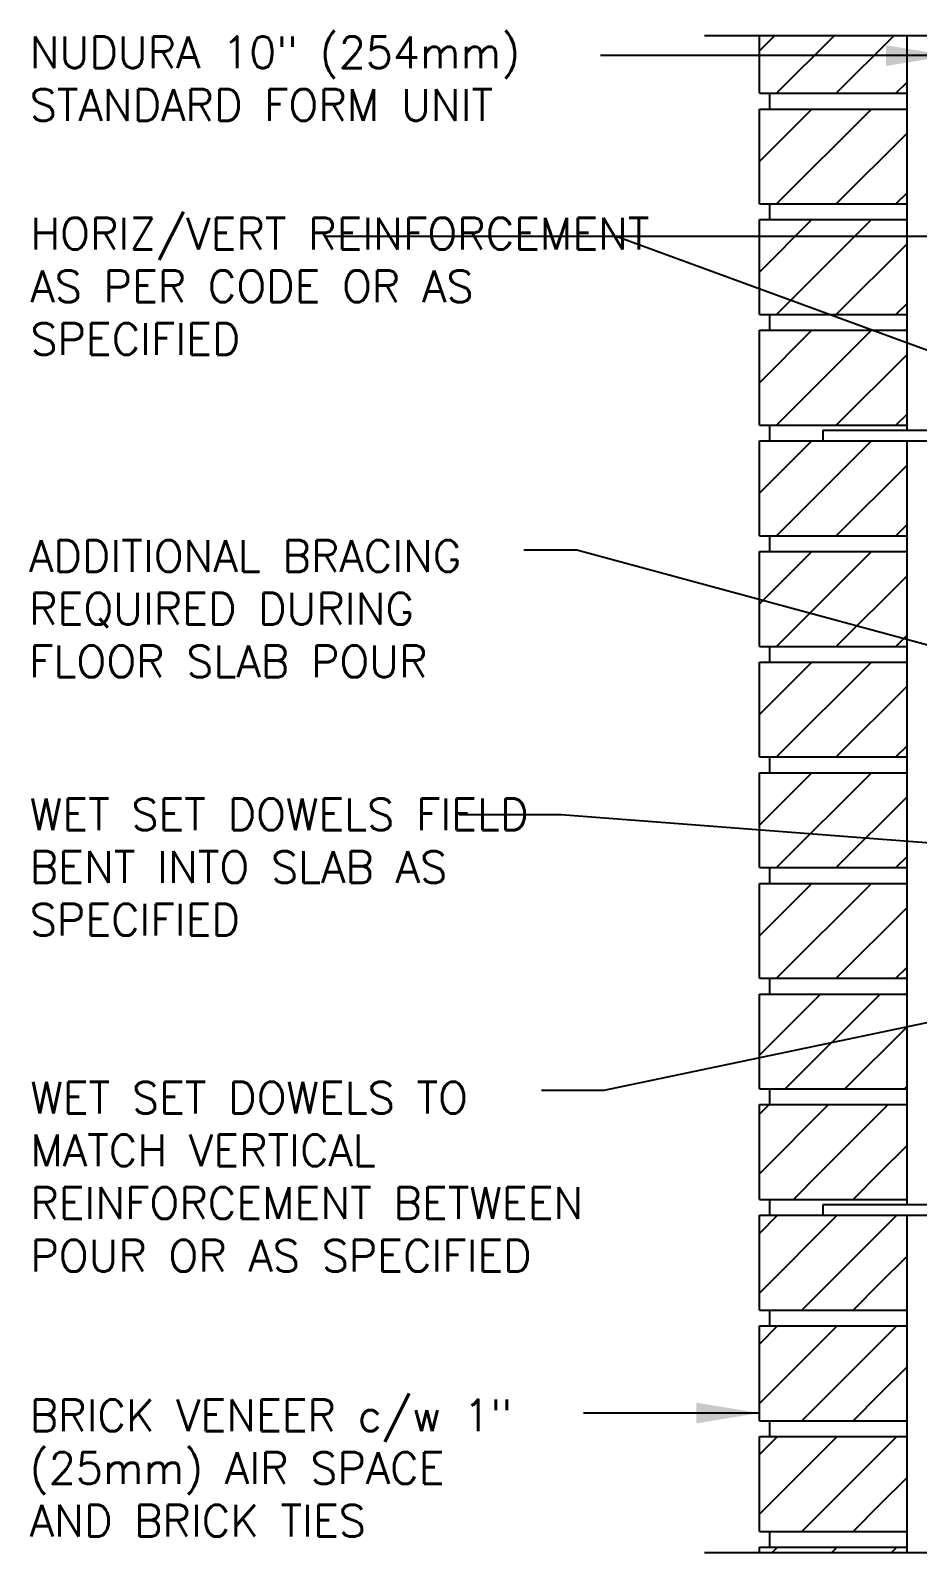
# Model space of a CAD drawing. Header units: inches. Extents: x 228.6 to 285.5, y 94.4 to 164.2.
# Drawn here: x 228.59 to 249.63, y 127.21 to 163.33 of the extents above; entities that cross this region are included whole.
import ezdxf

# ---------------------------------------------------------------- set-up
doc = ezdxf.new("R2010")
doc.units = ezdxf.units.IN
doc.header["$LTSCALE"] = 0.5
doc.header["$MEASUREMENT"] = 0
for name, color, linetype in [('HATCH', 12, 'Continuous'), ('line25', 2, 'Continuous'), ('LINE9', 9, 'Continuous'), ('TEXT', 4, 'Continuous')]:
    doc.layers.add(name, color=color, linetype=linetype)
doc.styles.add('DIM', font='romans.shx', dxfattribs={"width": 0.7})
doc.styles.add('ROMANS', font='romans.shx', dxfattribs={"height": 0.75})
doc.dimstyles.new('ext_12', dxfattribs={"dimscale": 12, "dimtxt": 0.09375, "dimasz": 0.09375, "dimexe": 0.09375, "dimexo": 0.0625, "dimgap": 0.0625, "dimtad": 1, "dimdec": 1, "dimzin": 2, "dimdsep": 46, "dimlunit": 4, "dimtxsty": 'DIM', "dimcen": 0.09, "dimdle": 0.09375, "dimclrt": 4, "dimadec": 0, "dimazin": 0, "dimtfac": 1, "dimtdec": 1, "dimtmove": 2, "dimatfit": 3, "dimfxl": 1, "dimfrac": 2, "dimtolj": 1, "dimtzin": 0, "dimarcsym": 0})
doc.dimstyles.new('ext_8', dxfattribs={"dimscale": 8, "dimtxt": 0.09375, "dimasz": 0.09375, "dimexe": 0.09375, "dimexo": 0.0625, "dimgap": 0.0625, "dimtad": 1, "dimdec": 1, "dimzin": 3, "dimdsep": 46, "dimlunit": 4, "dimtxsty": 'DIM', "dimcen": 0.09, "dimdle": 0.09375, "dimclrt": 4, "dimadec": 0, "dimazin": 0, "dimtfac": 1, "dimtdec": 1, "dimtmove": 2, "dimatfit": 3, "dimfxl": 1, "dimfrac": 2, "dimtolj": 1, "dimtzin": 0, "dimarcsym": 0})

msp = doc.modelspace()

# ---------------------------------------------------------------- linework, layer by layer
at = {"layer": 'HATCH'}
for p, q in [((245.884, 162.847), (246.249, 163.212)), ((246.292, 161.841), (247.664, 163.212)), ((247.706, 161.841), (249.078, 163.212)), ((249.12, 161.841), (249.384, 162.104)), ((245.884, 160.222), (247.128, 161.466)), ((246.292, 159.216), (248.542, 161.466)), ((247.706, 159.216), (249.384, 160.893)), ((249.12, 159.216), (249.384, 159.479)), ((245.884, 157.597), (247.128, 158.841)), ((246.292, 156.591), (248.542, 158.841)), ((247.706, 156.591), (249.384, 158.268)), ((249.12, 156.591), (249.384, 156.854)), ((245.884, 154.972), (247.128, 156.216)), ((246.292, 153.966), (248.542, 156.216)), ((247.706, 153.966), (249.384, 155.643)), ((249.12, 153.966), (249.384, 154.229)), ((245.884, 152.347), (247.128, 153.591)), ((246.292, 151.341), (248.542, 153.591)), ((247.706, 151.341), (249.384, 153.018)), ((249.12, 151.341), (249.384, 151.604)), ((245.884, 149.722), (247.128, 150.966)), ((246.292, 148.716), (248.542, 150.966)), ((247.706, 148.716), (249.384, 150.393)), ((249.12, 148.716), (249.384, 148.979)), ((245.884, 147.097), (247.128, 148.341)), ((246.292, 146.091), (248.542, 148.341)), ((247.706, 146.091), (249.384, 147.768)), ((249.12, 146.091), (249.384, 146.354)), ((245.884, 144.472), (247.128, 145.716)), ((246.292, 143.466), (248.542, 145.716)), ((247.706, 143.466), (249.384, 145.143)), ((249.12, 143.466), (249.384, 143.729)), ((245.884, 141.847), (247.128, 143.091)), ((246.292, 140.841), (248.542, 143.091)), ((247.706, 140.841), (249.384, 142.518)), ((249.12, 140.841), (249.384, 141.104)), ((245.884, 140.433), (245.917, 140.466)), ((245.884, 139.018), (247.331, 140.466)), ((246.495, 138.216), (248.745, 140.466)), ((247.91, 138.216), (249.384, 139.69)), ((249.324, 138.216), (249.384, 138.276)), ((245.884, 137.614), (246.111, 137.841)), ((245.913, 136.229), (247.525, 137.841)), ((247.328, 136.229), (248.939, 137.841)), ((248.742, 136.229), (249.384, 136.871)), ((245.884, 136.2), (245.913, 136.229)), ((246.689, 135.591), (247.328, 136.229)), ((248.103, 135.591), (248.742, 136.229)), ((245.884, 133.371), (247.728, 135.216)), ((245.884, 134.786), (246.314, 135.216)), ((246.892, 132.966), (249.142, 135.216)), ((248.742, 133.604), (249.384, 134.246)), ((248.103, 132.966), (248.742, 133.604)), ((245.884, 130.746), (247.728, 132.591)), ((245.884, 132.161), (246.314, 132.591)), ((246.892, 130.341), (249.142, 132.591)), ((248.742, 130.979), (249.384, 131.621)), ((248.103, 130.341), (248.742, 130.979)), ((245.884, 128.121), (247.728, 129.966)), ((245.884, 129.536), (246.314, 129.966)), ((246.892, 127.716), (249.142, 129.966)), ((248.742, 128.354), (249.384, 128.996)), ((248.103, 127.716), (248.742, 128.354)), ((246.186, 127.212), (246.314, 127.341)), ((247.6, 127.212), (247.728, 127.341)), ((249.014, 127.212), (249.142, 127.341))]:
    msp.add_line(p, q, dxfattribs=at)
at = {"layer": 'line25'}
for p, q in [((245.884, 161.841), (245.884, 163.212)), ((249.384, 153.841), (249.384, 163.212)), ((245.884, 161.841), (249.384, 161.841)), ((246.134, 161.466), (246.134, 161.841)), ((245.884, 161.466), (249.384, 161.466)), ((245.884, 159.216), (245.884, 161.466)), ((245.884, 159.216), (249.384, 159.216)), ((246.134, 158.841), (246.134, 159.216)), ((245.884, 158.841), (249.384, 158.841)), ((245.884, 156.591), (245.884, 158.841)), ((245.884, 156.591), (249.384, 156.591)), ((246.134, 156.216), (246.134, 156.591)), ((245.884, 156.216), (249.384, 156.216)), ((245.884, 153.966), (245.884, 156.216)), ((245.884, 153.966), (249.384, 153.966)), ((246.134, 153.591), (246.134, 153.966)), ((245.884, 153.591), (249.384, 153.591)), ((245.884, 151.341), (245.884, 153.591)), ((249.384, 135.466), (249.384, 153.591)), ((245.884, 151.341), (249.384, 151.341)), ((246.134, 150.966), (246.134, 151.341)), ((245.884, 150.966), (249.384, 150.966)), ((245.884, 148.716), (245.884, 150.966)), ((245.884, 148.716), (249.384, 148.716)), ((246.134, 148.341), (246.134, 148.716)), ((245.884, 148.341), (249.384, 148.341)), ((245.884, 146.091), (245.884, 148.341)), ((245.884, 146.091), (249.384, 146.091)), ((246.134, 145.716), (246.134, 146.091)), ((245.884, 145.716), (249.384, 145.716)), ((245.884, 143.466), (245.884, 145.716)), ((245.884, 143.466), (249.384, 143.466)), ((246.134, 143.091), (246.134, 143.466)), ((245.884, 143.091), (249.384, 143.091)), ((245.884, 140.841), (245.884, 143.091)), ((245.884, 140.841), (249.384, 140.841)), ((246.134, 140.466), (246.134, 140.841)), ((245.884, 138.216), (245.884, 140.466)), ((245.884, 140.466), (249.384, 140.466)), ((245.884, 138.216), (249.384, 138.216)), ((246.134, 137.841), (246.134, 138.216)), ((246.134, 137.841), (246.134, 138.216)), ((245.884, 137.841), (249.384, 137.841)), ((245.884, 135.591), (245.884, 137.841)), ((245.884, 135.591), (249.384, 135.591)), ((246.134, 135.216), (246.134, 135.591)), ((245.884, 135.216), (249.384, 135.216)), ((245.884, 132.966), (245.884, 135.216)), ((249.384, 127.212), (249.384, 135.216)), ((245.884, 132.966), (249.384, 132.966)), ((246.134, 132.591), (246.134, 132.966)), ((245.884, 132.591), (249.384, 132.591)), ((245.884, 130.341), (245.884, 132.591)), ((245.884, 130.341), (249.384, 130.341)), ((246.134, 129.966), (246.134, 130.341)), ((245.884, 129.966), (249.384, 129.966)), ((245.884, 127.716), (245.884, 129.966)), ((245.884, 127.716), (249.384, 127.716)), ((246.134, 127.341), (246.134, 127.716)), ((245.884, 127.341), (249.384, 127.341)), ((245.884, 127.212), (245.884, 127.341))]:
    msp.add_line(p, q, dxfattribs=at)
at = {"layer": 'LINE9'}
for p, q in [((244.582, 163.212), (255.009, 163.212)), ((250.134, 153.841), (247.384, 153.841)), ((247.384, 153.841), (247.384, 153.591)), ((247.384, 153.591), (250.384, 153.591)), ((250.134, 135.466), (247.384, 135.466)), ((247.384, 135.466), (247.384, 135.216)), ((247.384, 135.216), (250.384, 135.216)), ((244.582, 127.212), (255.009, 127.212))]:
    msp.add_line(p, q, dxfattribs=at)

# ---------------------------------------------------------------- texts
at = {"layer": 'TEXT', "char_height": 0.75, "attachment_point": 4, "style": 'ROMANS'}
for s, insert, width in [('NUDURA 10" (254mm) STANDARD FORM UNIT', (228.575, 162.188), 13.9131), ('HORIZ/VERT REINFORCEMENT AS PER CODE OR AS SPECIFIED', (228.59, 157.26), 16.22436), ('ADDITIONAL BRACING REQUIRED DURING FLOOR SLAB POUR', (228.56, 149.609), 12.17415), ('WET SET DOWELS FIELD BENT INTO SLAB AS SPECIFIED', (228.576, 143.479), 13.18701), ('\\A1;WET SET DOWELS TO MATCH VERTICAL REINFORCEMENT BETWEEN POUR OR AS SPECIFIED', (228.589, 136.131), 14.54505), ('BRICK VENEER c/w 1" (25mm) AIR SPACE AND BRICK TIES', (228.576, 129.217), 13.18701)]:
    msp.add_mtext(s, dxfattribs=dict(at, insert=insert, width=width))

# ---------------------------------------------------------------- leaders
at = {"layer": 'TEXT'}
for points, dimstyle, override in [([(250.384, 162.733), (242.115, 162.733)], 'ext_8', {"dimasz": 0.1875, "dimtad": 0}), ([(258.021, 158.439), (235.559, 158.439)], 'ext_8', {"dimasz": 0.1875, "dimtad": 0}), ([(257.688, 152.877), (242.487, 158.439)], 'ext_8', {"dimasz": 0.1875, "dimgap": 0.0625, "dimtad": 0}), ([(251.779, 148.229), (241.551, 150.996), (240.293, 150.996)], 'ext_8', {"dimasz": 0.1875, "dimtad": 0}), ([(257.509, 143.462), (241.182, 144.72), (238.758, 144.72)], 'ext_8', {"dimasz": 0.1875, "dimtad": 0}), ([(256.117, 141.096), (242.196, 138.178), (240.718, 138.178)], 'ext_12', {"dimgap": 0.0625, "dimtad": 0}), ([(245.884, 130.523), (241.709, 130.523)], 'ext_8', {"dimasz": 0.1875, "dimtad": 0})]:
    msp.add_leader(points, dimstyle=dimstyle, override=override, dxfattribs=at)

doc.saveas('drawing.dxf')
